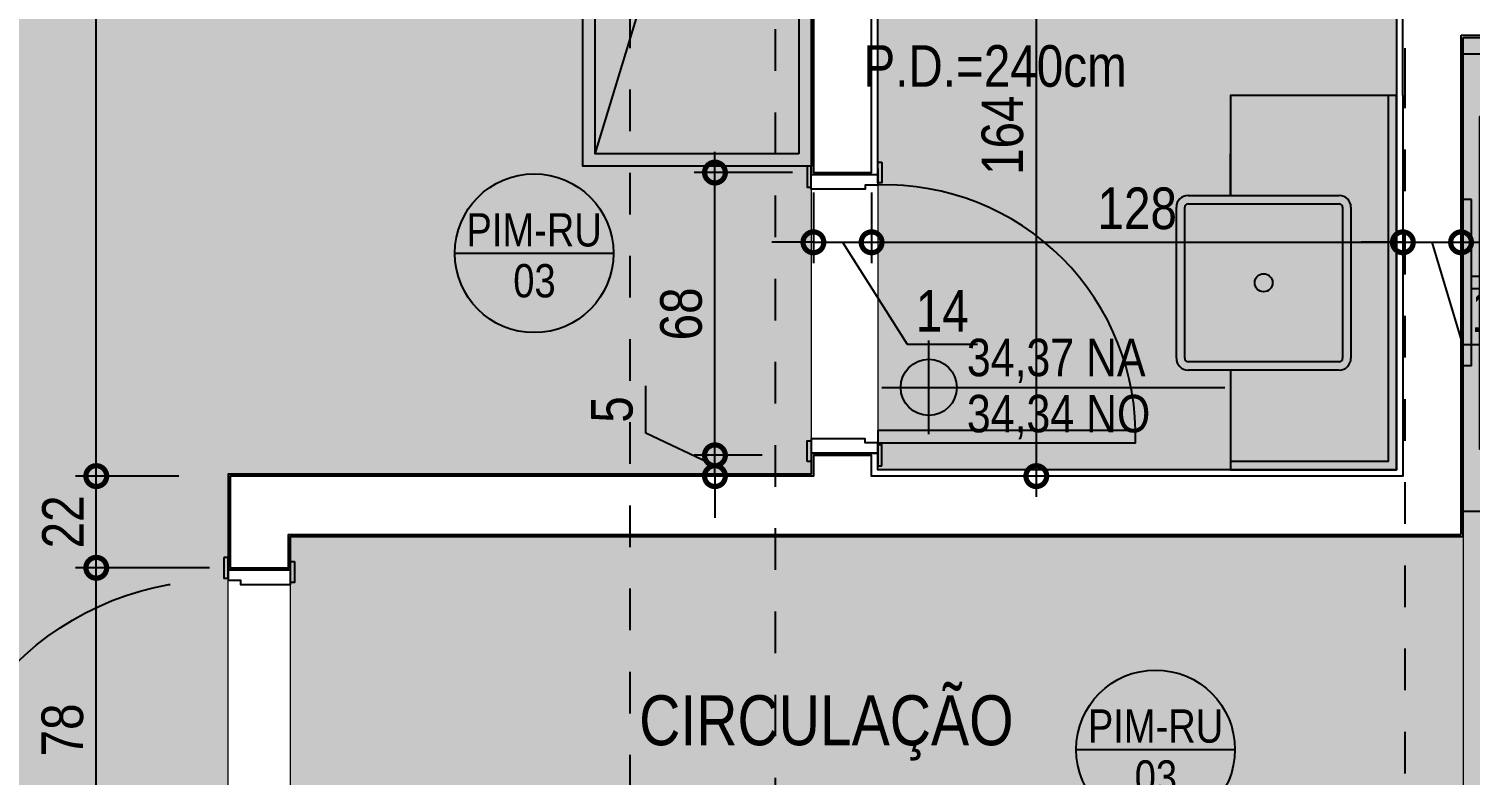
# Model space of a CAD drawing. Header units: metres. Extents: x -41 to 570, y -54 to 184.
# Drawn here: x -34.196 to -30.728, y -0.549 to 1.246 of the extents above; entities that cross this region are included whole.
import ezdxf
from ezdxf.enums import TextEntityAlignment as Align

# ---------------------------------------------------------------- set-up
doc = ezdxf.new("R2010")
doc.units = ezdxf.units.M
doc.linetypes.add('DASHEDX2', pattern=[1.5, 1, -0.5])
doc.linetypes.add('PUC$0$DASHEDX2', pattern=[1.5, 1, -0.5])
for name, color, linetype in [('1', 232, 'DASHEDX2'), ('ARQ-DIM', 2, 'Continuous'), ('ARQ-SIM', 1, 'Continuous'), ('ARQ-TXT', 2, 'Continuous'), ('PUC$0$ARQ-ALV ACAB', 4, 'Continuous'), ('PUC$0$ARQ-ALV OSSO', 5, 'Continuous'), ('PUC$0$ARQ-CAX @ 1', 1, 'Continuous'), ('PUC$0$ARQ-HID', 7, 'Continuous'), ('PUC$0$ARQ-MOB', 7, 'Continuous'), ('PUC$0$ARQ-MOB @ 1', 7, 'Continuous'), ('PUC$0$ARQ-PRJ', 7, 'PUC$0$DASHEDX2')]:
    doc.layers.add(name, color=color, linetype=linetype)
doc.layers.add('PUC$0$ARQ-FORRO', color=9, linetype='Continuous', lineweight=5)
doc.styles.add('Adesa', font='ARIALN.TTF')
doc.dimstyles.new('ADESA 1-0050', dxfattribs={"dimtxt": 0.1, "dimasz": 0.1, "dimexe": 0.05, "dimexo": 0.05, "dimgap": 0.03, "dimtad": 1, "dimdec": 1, "dimlfac": 100, "dimzin": 12, "dimtxsty": 'Adesa', "dimblk": 'DOTSMALL', "dimcen": 1, "dimdle": 0.05, "dimclrd": 1, "dimclre": 1, "dimclrt": 256, "dimazin": 3, "dimtm": 1e-09, "dimtfac": 1, "dimtdec": 1, "dimtmove": 1, "dimatfit": 0, "dimldrblk": 'DOTSMALL', "dimfxl": 0.8, "dimtvp": 2, "dimtolj": 1, "dimtzin": 0, "dimarcsym": 0})

# ---------------------------------------------------------------- blocks, each defined once
blk = doc.blocks.new('PUC$0$ARQ-HID-CUBA Q')
for points in [[(-0.1816, 0), (0.1816, 0)], [(-0.21, -0.5016), (-0.21, -0.1384)], [(-0.19, -0.5016), (-0.19, -0.1384)], [(-0.1816, -0.11), (0.1816, -0.11)], [(-0.1816, -0.13), (0.1816, -0.13)], [(0.19, -0.1384), (0.19, -0.5016)], [(0.21, -0.1384), (0.21, -0.5016)], [(-0.21, -0.4), (-0.31, -0.4)], [(0.21, -0.4), (0.31, -0.4)], [(0.1816, -0.51), (-0.1816, -0.51)], [(0.1816, -0.53), (-0.1816, -0.53)], [(0.1816, -0.53), (-0.1816, -0.53)]]:
    blk.add_lwpolyline(points)
blk.add_circle((0, -0.32), 0.0216)
for centre, radius, start, end in [((-0.1816, -0.1384), 0.0284, 90, 180), ((-0.1816, -0.1384), 0.0084, 90, 180), ((0.1816, -0.1384), 0.0284, 0, 90), ((0.1816, -0.1384), 0.0084, 0, 90), ((-0.1816, -0.5016), 0.0284, 180, 270), ((-0.1816, -0.5016), 0.0084, 180, 270), ((0.1816, -0.5016), 0.0284, 270, 0), ((0.1816, -0.5016), 0.0084, 270, 0)]:
    blk.add_arc(centre, radius, start, end)
blk = doc.blocks.new('*U3395')
for points in [[(0, 0), (0, 0.72), (-0.03, 0.72), (-0.03, 0)], [(-0.775, 0.01), (-0.725, 0.01), (-0.725, 0), (-0.775, 0)], [(0.055, 0.01), (0.005, 0.01), (0.005, 0), (0.055, 0)], [(-0.765, -0.16), (-0.715, -0.16), (-0.715, -0.15), (-0.765, -0.15)], [(0.045, -0.16), (-0.005, -0.16), (-0.005, -0.15), (0.045, -0.15)]]:
    blk.add_lwpolyline(points, close=True)
for points in [[(-0.76, 0), (-0.72, 0), (-0.72, -0.03), (-0.71, -0.03), (-0.71, -0.15), (-0.745, -0.15), (-0.745, 0)], [(0.04, 0), (0, 0), (0, -0.03), (-0.01, -0.03), (-0.01, -0.15), (0.025, -0.15), (0.025, 0)]]:
    blk.add_lwpolyline(points)
at = {"layer": 'PUC$0$ARQ-PRJ'}
blk.add_arc((-0.0208, 0.0208), 0.6995, 88.2986, 181.7014, dxfattribs=at)
blk = doc.blocks.new('*U3363')
for points in [[(0, 0), (0, 0.62), (-0.03, 0.62), (-0.03, 0)], [(-0.675, 0.01), (-0.625, 0.01), (-0.625, 0), (-0.675, 0)], [(0.055, 0.01), (0.005, 0.01), (0.005, 0), (0.055, 0)], [(-0.665, -0.17), (-0.615, -0.17), (-0.615, -0.16), (-0.665, -0.16)], [(0.045, -0.17), (-0.005, -0.17), (-0.005, -0.16), (0.045, -0.16)]]:
    blk.add_lwpolyline(points, close=True)
for points in [[(-0.66, 0), (-0.62, 0), (-0.62, -0.03), (-0.61, -0.03), (-0.61, -0.16), (-0.645, -0.16), (-0.645, 0)], [(0.04, 0), (0, 0), (0, -0.03), (-0.01, -0.03), (-0.01, -0.16), (0.025, -0.16), (0.025, 0)]]:
    blk.add_lwpolyline(points)
at = {"layer": 'PUC$0$ARQ-PRJ'}
blk.add_arc((-0.0179, 0.0179), 0.6024, 88.2986, 181.7014, dxfattribs=at)
blk = doc.blocks.new('PUC$0$planta tipo 5 puc')
at = {"layer": 'PUC$0$ARQ-FORRO'}
h = blk.add_hatch(color=256, dxfattribs=at)
h.dxf.hatch_style = 1
h.paths.add_polyline_path([(-29.3883, 0.1856), (-30.6367, 0.1856), (-30.6367, 1.795), (-30.3267, 1.795), (-30.3267, 2.5748), (-29.3883, 2.5747)])
at = {"layer": 'PUC$0$ARQ-ALV ACAB'}
blk.add_lwpolyline([(-29.2283, 2.5848), (-29.2283, 0.8956), (-29.3883, 0.8956), (-29.3883, 2.5747)], dxfattribs=at)
at = {"layer": 'PUC$0$ARQ-ALV ACAB', "elevation": 0}
for points in [[(-30.6367, 1.795), (-30.6367, 0.1856), (-29.3883, 0.1856), (-29.3883, 0.2256), (-29.2283, 0.2256), (-29.2283, 0.1756), (-27.8251, 0.1756), (-27.8251, -0.0548), (-27.9751, -0.0548), (-27.9751, 0.0256), (-30.7967, 0.0256)], [(-30.7967, 1.2258), (-31.4234, 1.2258), (-31.4234, 1.3958)], [(-30.7967, 0.0256), (-30.7967, 1.2258)]]:
    blk.add_lwpolyline(points, dxfattribs=at)
at = {"layer": 'PUC$0$ARQ-ALV OSSO'}
blk.add_lwpolyline([(-29.2333, 2.5897), (-29.2333, 0.9006), (-29.3733, 0.9006), (-29.3733, 2.5897)], dxfattribs=at)
at = {"layer": 'PUC$0$ARQ-ALV OSSO', "elevation": 0}
for points in [[(-30.6517, 1.0856), (-30.6517, 2)], [(-30.7917, 1.2308), (-31.3934, 1.2308), (-31.3934, 1.3708), (-30.7917, 1.371)], [(-30.7917, 0.0306), (-30.7917, 1.2308)], [(-30.6517, 1.0856), (-30.6517, 0.1706), (-29.3733, 0.1706), (-29.3733, 0.2206), (-29.2333, 0.2206), (-29.2333, 0.1706), (-27.8301, 0.1706), (-27.8301, -0.0498), (-27.9701, -0.0498), (-27.9701, 0.0306), (-30.7917, 0.0306)]]:
    blk.add_lwpolyline(points, dxfattribs=at)
at = {"layer": 'PUC$0$ARQ-FORRO', "elevation": 0}
blk.add_lwpolyline([(-29.3883, 0.1856), (-30.6367, 0.1856), (-30.6367, 1.795), (-30.3267, 1.795), (-30.3267, 2.5748), (-29.3883, 2.5747)], close=True, dxfattribs=at)
at = {"layer": 'PUC$0$ARQ-HID', "lineweight": -2, "elevation": 0}
blk.add_lwpolyline([(-30.2367, 0.4256), (-30.2367, 0.1856), (-30.6367, 0.1856), (-30.6367, 1.0856), (-30.2367, 1.0856), (-30.2367, 0.8456)], dxfattribs=at)
at = {"layer": 'PUC$0$ARQ-HID', "elevation": 0}
for points in [[(-30.6367, 1.0856), (-30.6367, 0.1856), (-30.2367, 0.1856)], [(-30.6167, 1.0856), (-30.6167, 0.2056), (-30.2367, 0.2056)]]:
    blk.add_lwpolyline(points, dxfattribs=at)
at = {"layer": 'PUC$0$ARQ-CAX @ 1', "xscale": -1.000000000000007, "rotation": 90}
blk.add_blockref('*U3363', (-29.3883, 0.2506, 0), dxfattribs=at)
at = {"layer": 'PUC$0$ARQ-CAX @ 1', "rotation": 270}
blk.add_blockref('*U3395', (-27.8251, -0.7998), dxfattribs=at)
at = {"layer": 'PUC$0$ARQ-HID', "lineweight": -2, "xscale": -1.000000000000007, "rotation": 90}
blk.add_blockref('PUC$0$ARQ-HID-CUBA Q', (-30.6367, 0.6356), dxfattribs=at)
blk = doc.blocks.new('PUC$0$ARQ_LAY_CAD_RED')
at = {"layer": 'PUC$0$ARQ-MOB'}
for p, q in [((-0.0123, 0.3527), (-0.0104, 0.2975)), ((0, -0.353), (0.0019, -0.2977))]:
    blk.add_line(p, q, dxfattribs=at)
blk.add_circle((0, 0), 0.2977, dxfattribs=at)
blk.add_arc((0, 0), 0.353, 91.9974, 270.5825, dxfattribs=at)
blk = doc.blocks.new('*U3414')
for p, q in [((-0.2, -0.02), (-0.2, 0)), ((0.2, -0.02), (0.2, 0)), ((-0.015, -0.04), (-0.015, -0.02)), ((0.015, -0.04), (0.015, -0.02))]:
    blk.add_line(p, q)
for points in [[(0.2, 0), (-0.2, 0)], [(0.2, -0.02), (-0.2, -0.02)]]:
    blk.add_lwpolyline(points)
blk.add_lwpolyline([(-0.4, -0.09), (0.4, -0.09), (0.4, -0.04), (-0.4, -0.04)], close=True)
blk = doc.blocks.new('*U3419')
at = {"flags": 128}
for points in [[(1.669, 0), (1.669, 0.55), (0, 0.55), (0, 0)], [(1.639, 0.03), (1.639, 0.52), (0.03, 0.52), (0.03, 0.03)]]:
    blk.add_lwpolyline(points, close=True, dxfattribs=at)
blk.add_lwpolyline([(1.639, 0.52), (0.03, 0.03)], dxfattribs=at)
blk = doc.blocks.new('PUC$0$layout puc 5')
at = {"layer": 'PUC$0$ARQ-MOB', "elevation": 0}
blk.add_lwpolyline([(-5.62, 1.3994), (-6.12, 1.3994), (-6.12, 2.4994), (-5.62, 2.4994)], close=True, dxfattribs=at)
at = {"layer": 'PUC$0$ARQ-MOB', "color": 7, "rotation": 213.6900675259782}
blk.add_blockref('PUC$0$ARQ_LAY_CAD_RED', (-6.043, 2.9426, 0), dxfattribs=at)
at = {"layer": 'PUC$0$ARQ-MOB', "xscale": -1, "rotation": 270}
blk.add_blockref('*U3419', (-4.0517, 0.0006, 0), dxfattribs=at)
at = {"layer": 'PUC$0$ARQ-MOB @ 1', "xscale": -1, "rotation": 270}
blk.add_blockref('*U3414', (-5.62, 1.9494, 0), dxfattribs=at)
blk = doc.blocks.new('PUC$0$pl forro 5')
at = {"layer": 'PUC$0$ARQ-FORRO'}
h = blk.add_hatch(color=256, dxfattribs=at)
h.dxf.hatch_style = 1
h.paths.add_polyline_path([(1.9738, -0.9358), (5.03, -0.9358), (5.03, 3.85), (0.8912, 3.85), (0.8912, 2.595), (0, 2.595), (0, 0), (1.8238, 0), (1.8238, 0.9672), (1.9738, 0.9672)])
h = blk.add_hatch(color=256, dxfattribs=at)
h.dxf.hatch_style = 1
h.paths.add_polyline_path([(5.03, 1.165), (7.8516, 1.165), (7.8516, 0.2644), (5.03, 0.2644)])
h = blk.add_hatch(color=256, dxfattribs=at)
h.dxf.hatch_style = 1
h.paths.add_polyline_path([(10.6499, 1.165), (8.0016, 1.165), (8.0016, 0.1144), (6.5983, 0.1144), (6.5984, -2.2947), (10.65, -2.2952)])
at = {"layer": 'PUC$0$ARQ-FORRO', "elevation": 0}
for points in [[(1.9738, -0.9358), (5.03, -0.9358), (5.03, 3.85), (0.8912, 3.85), (0.8912, 2.595), (0, 2.595), (0, 0), (1.8238, 0), (1.8238, 0.9672), (1.9738, 0.9672)], [(5.03, 1.165), (7.8516, 1.165), (7.8516, 0.2644), (5.03, 0.2644)], [(10.6499, 1.165), (8.0016, 1.165), (8.0016, 0.1144), (6.5983, 0.1144), (6.5984, -2.2947), (10.65, -2.2952)]]:
    blk.add_lwpolyline(points, close=True, dxfattribs=at)
blk = doc.blocks.new('PUC')
at = {"layer": 'PUC$0$ARQ-FORRO'}
blk.add_blockref('PUC$0$pl forro 5', (25.715, -0.2899, 0), dxfattribs=at)
at = {"layer": 'PUC$0$ARQ-HID', "xscale": -1, "rotation": 180}
blk.add_blockref('PUC$0$planta tipo 5 puc', (61.5417, 0.0001, 0), dxfattribs=at)
at = {"layer": 'PUC$0$ARQ-MOB', "color": 6}
blk.add_blockref('PUC$0$layout puc 5', (36.365, -2.5851, 0), dxfattribs=at)
blk = doc.blocks.new('NipAcOs')
at = {"layer": 'ARQ-SIM'}
h = blk.add_hatch(color=256, dxfattribs=at)
h.dxf.hatch_style = 1
h.paths.add_polyline_path([(0, 0.15, 0.414214), (-0.15, 0), (0, 0)])
h.paths.add_polyline_path([(0.15, 0), (0, 0), (0, -0.15, 0.414214)])
for p, q in [((0, -0.25), (0, 0.25)), ((-0.25, 0), (0.15, 0)), ((0.15, 0), (1.5834, 0))]:
    blk.add_line(p, q, dxfattribs=at)
blk.add_circle((0, 0), 0.15, dxfattribs=at)
at = {"style": 'Adesa'}
for p in [(0.204, 0.06), (0.204, -0.24)]:
    blk.add_attdef('000,00', p, '', height=0.2, dxfattribs=at)
blk = doc.blocks.new('TIPO COTA$0$Chamada_planta')
at = {"layer": 'ARQ-SIM'}
blk.add_line((-1.273, 0), (1.273, 0), dxfattribs=at)
blk.add_circle((0, 0), 1.273, dxfattribs=at)
at = {"layer": 'ARQ-SIM', "color": 2, "style": 'Adesa'}
for tag, p in [('NUMERO', (0, 0.234)), ('C.D.', (0, -0.272))]:
    blk.add_attdef(tag, text='', height=0.5, dxfattribs=at).set_placement(p, align=Align.MIDDLE_CENTER)
blk = doc.blocks.new('_DotSmall')
at = {"color": 0, "linetype": 'ByBlock', "const_width": 0.5}
blk.add_lwpolyline([(-0.0625, 0, 1), (0.0625, 0, 1)], format="xyb", close=True, dxfattribs=at)
blk = doc.blocks.new('*D1444')
at = {"layer": 'ARQ-DIM', "color": 1, "lineweight": -2, "transparency": 16777216}
for p, q in [((-32.7119, 0.2736), (-32.7119, 0.388)), ((-32.5452, 0.2206), (-32.5452, 0.3206)), ((-32.5452, 0.1956), (-32.7119, 0.2736)), ((-32.4316, 0.2206), (-32.5952, 0.2206)), ((-32.5452, 0.1706), (-32.5452, 0.2206)), ((-32.5452, 0.1706), (-32.5452, 0.2206)), ((-32.4316, 0.1706), (-32.5952, 0.1706)), ((-32.5452, 0.1706), (-32.5452, 0.0706))]:
    blk.add_line(p, q, dxfattribs=at)
at = {"layer": 'Defpoints', "color": 0, "transparency": 16777216}
for p in [(-32.5452, 0.2206), (-32.3816, 0.2206, 0), (-32.3816, 0.1706, 0)]:
    blk.add_point(p, dxfattribs=at)
at = {"layer": 'ARQ-DIM', "color": 1, "lineweight": -2, "transparency": 16777216, "xscale": 0.1, "yscale": 0.1, "zscale": 0.1}
for p, rotation in [((-32.5452, 0.2206), 270), ((-32.5452, 0.1706), 90)]:
    blk.add_blockref('_DotSmall', p, dxfattribs=dict(at, rotation=rotation))
at = {"layer": 'ARQ-DIM', "transparency": 16777216, "insert": (-32.7927, 0.3308), "char_height": 0.1, "attachment_point": 5, "rotation": 90, "style": 'Adesa'}
blk.add_mtext('\\A1;5', dxfattribs=at)
blk = doc.blocks.new('*D1445')
at = {"layer": 'ARQ-DIM', "color": 1, "lineweight": -2, "transparency": 16777216}
for p, q in [((-32.5452, 0.1706), (-32.5452, 0.9505)), ((-32.3583, 0.9005), (-32.5952, 0.9005)), ((-32.4316, 0.2206), (-32.5952, 0.2206))]:
    blk.add_line(p, q, dxfattribs=at)
at = {"layer": 'Defpoints', "color": 0, "transparency": 16777216}
for p in [(-32.5452, 0.9005), (-32.3083, 0.9005, 0), (-32.3816, 0.2206, 0)]:
    blk.add_point(p, dxfattribs=at)
at = {"layer": 'ARQ-DIM', "color": 1, "lineweight": -2, "transparency": 16777216, "xscale": 0.1, "yscale": 0.1, "zscale": 0.1}
for p, rotation in [((-32.5452, 0.9005), 90), ((-32.5452, 0.2206), 270)]:
    blk.add_blockref('_DotSmall', p, dxfattribs=dict(at, rotation=rotation))
at = {"layer": 'ARQ-DIM', "transparency": 16777216, "insert": (-32.6262, 0.5606), "char_height": 0.1, "attachment_point": 5, "rotation": 90, "style": 'Adesa'}
blk.add_mtext('\\A1;68', dxfattribs=at)
blk = doc.blocks.new('*D1450')
at = {"layer": 'ARQ-DIM', "color": 1, "lineweight": -2, "transparency": 16777216}
for p, q in [((-31.772, 1.86), (-31.772, 0.1206)), ((-31.3717, 1.81), (-31.822, 1.81)), ((-31.3717, 0.1706), (-31.822, 0.1706))]:
    blk.add_line(p, q, dxfattribs=at)
at = {"layer": 'Defpoints', "color": 0, "transparency": 16777216}
for p in [(-31.3217, 1.81), (-31.772, 0.1706), (-31.3217, 0.1706, 0)]:
    blk.add_point(p, dxfattribs=at)
at = {"layer": 'ARQ-DIM', "color": 1, "lineweight": -2, "transparency": 16777216, "xscale": 0.1, "yscale": 0.1, "zscale": 0.1}
for p, rotation in [((-31.772, 1.81), 90), ((-31.772, 0.1706), 270)]:
    blk.add_blockref('_DotSmall', p, dxfattribs=dict(at, rotation=rotation))
at = {"layer": 'ARQ-DIM', "transparency": 16777216, "insert": (-31.8531, 0.9903), "char_height": 0.1, "attachment_point": 5, "rotation": 90, "style": 'Adesa'}
blk.add_mtext('\\A1;164', dxfattribs=at)
blk = doc.blocks.new('*D1460')
at = {"layer": 'ARQ-DIM', "color": 1, "lineweight": -2, "transparency": 16777216}
for p, q in [((-34.0338, -0.8799), (-34.0338, 0.0001)), ((-33.8349, -0.0499), (-34.0838, -0.0499)), ((-33.7616, -0.8299), (-34.0838, -0.8299))]:
    blk.add_line(p, q, dxfattribs=at)
at = {"layer": 'Defpoints', "color": 0, "transparency": 16777216}
for p in [(-34.0338, -0.0499), (-33.7849, -0.0499), (-33.7116, -0.8299, 0)]:
    blk.add_point(p, dxfattribs=at)
at = {"layer": 'ARQ-DIM', "color": 1, "lineweight": -2, "transparency": 16777216, "xscale": 0.1, "yscale": 0.1, "zscale": 0.1}
for p, rotation in [((-34.0338, -0.0499), 90), ((-34.0338, -0.8299), 270)]:
    blk.add_blockref('_DotSmall', p, dxfattribs=dict(at, rotation=rotation))
at = {"layer": 'ARQ-DIM', "transparency": 16777216, "insert": (-34.1149, -0.4399), "char_height": 0.1, "attachment_point": 5, "rotation": 90, "style": 'Adesa'}
blk.add_mtext('\\A1;78', dxfattribs=at)
blk = doc.blocks.new('*D1477')
at = {"layer": 'ARQ-DIM', "color": 1, "lineweight": -2, "transparency": 16777216}
for p, q in [((-30.89, 0.8706), (-30.89, 0.6828)), ((-32.1683, 0.8505), (-32.1683, 0.6828)), ((-32.2183, 0.7328), (-30.84, 0.7328))]:
    blk.add_line(p, q, dxfattribs=at)
at = {"layer": 'Defpoints', "color": 0, "transparency": 16777216}
for p in [(-30.89, 0.9206, 0), (-32.1683, 0.9005), (-30.89, 0.7328)]:
    blk.add_point(p, dxfattribs=at)
at = {"layer": 'ARQ-DIM', "color": 1, "lineweight": -2, "transparency": 16777216, "xscale": 0.1, "yscale": 0.1, "zscale": 0.1, "rotation": 180}
blk.add_blockref('_DotSmall', (-32.1683, 0.7328), dxfattribs=at)
at = {"layer": 'ARQ-DIM', "color": 1, "lineweight": -2, "transparency": 16777216, "xscale": 0.1, "yscale": 0.1, "zscale": 0.1}
blk.add_blockref('_DotSmall', (-30.89, 0.7328), dxfattribs=at)
at = {"layer": 'ARQ-DIM', "transparency": 16777216, "insert": (-31.5292, 0.8139), "char_height": 0.1, "attachment_point": 5, "style": 'Adesa'}
blk.add_mtext('\\A1;128', dxfattribs=at)
blk = doc.blocks.new('*D1478')
at = {"layer": 'ARQ-DIM', "color": 1, "lineweight": -2, "transparency": 16777216}
for p, q in [((-30.89, 0.8706), (-30.89, 0.6828)), ((-30.75, 0.8706), (-30.75, 0.6828)), ((-30.89, 0.7328), (-30.99, 0.7328)), ((-30.89, 0.7328), (-30.75, 0.7328)), ((-30.89, 0.7328), (-30.75, 0.7328)), ((-30.82, 0.7328), (-30.7463, 0.4872)), ((-30.75, 0.7328), (-30.65, 0.7328)), ((-30.7463, 0.4872), (-30.5768, 0.4872))]:
    blk.add_line(p, q, dxfattribs=at)
at = {"layer": 'Defpoints', "color": 0, "transparency": 16777216}
for p in [(-30.89, 0.9206, 0), (-30.75, 0.9206), (-30.75, 0.7328)]:
    blk.add_point(p, dxfattribs=at)
at = {"layer": 'ARQ-DIM', "color": 1, "lineweight": -2, "transparency": 16777216, "xscale": 0.1, "yscale": 0.1, "zscale": 0.1}
blk.add_blockref('_DotSmall', (-30.89, 0.7328), dxfattribs=at)
at = {"layer": 'ARQ-DIM', "color": 1, "lineweight": -2, "transparency": 16777216, "xscale": 0.1, "yscale": 0.1, "zscale": 0.1, "rotation": 180}
blk.add_blockref('_DotSmall', (-30.75, 0.7328), dxfattribs=at)
at = {"layer": 'ARQ-DIM', "transparency": 16777216, "insert": (-30.6616, 0.5674), "char_height": 0.1, "attachment_point": 5, "style": 'Adesa'}
blk.add_mtext('\\A1;14', dxfattribs=at)
blk = doc.blocks.new('*D1479')
at = {"layer": 'ARQ-DIM', "color": 1, "lineweight": -2, "transparency": 16777216}
for p, q in [((-30.75, 0.8706), (-30.75, 0.6828)), ((-27.6837, 0.8706), (-27.6837, 0.6828)), ((-30.8, 0.7328), (-27.6337, 0.7328))]:
    blk.add_line(p, q, dxfattribs=at)
at = {"layer": 'Defpoints', "color": 0, "transparency": 16777216}
for p in [(-30.75, 0.9206), (-27.6837, 0.9206, 0), (-27.6837, 0.7328)]:
    blk.add_point(p, dxfattribs=at)
at = {"layer": 'ARQ-DIM', "color": 1, "lineweight": -2, "transparency": 16777216, "xscale": 0.1, "yscale": 0.1, "zscale": 0.1, "rotation": 180}
blk.add_blockref('_DotSmall', (-30.75, 0.7328), dxfattribs=at)
at = {"layer": 'ARQ-DIM', "color": 1, "lineweight": -2, "transparency": 16777216, "xscale": 0.1, "yscale": 0.1, "zscale": 0.1}
blk.add_blockref('_DotSmall', (-27.6837, 0.7328), dxfattribs=at)
at = {"layer": 'ARQ-DIM', "transparency": 16777216, "insert": (-29.2169, 0.8139), "char_height": 0.1, "attachment_point": 5, "style": 'Adesa'}
blk.add_mtext('\\A1;307', dxfattribs=at)
blk = doc.blocks.new('*D1362')
at = {"layer": 'ARQ-DIM', "color": 1, "lineweight": -2, "transparency": 16777216}
for p, q in [((-34.0338, -0.0999), (-34.0338, 0.2206)), ((-33.8349, 0.1706), (-34.0838, 0.1706)), ((-33.7616, -0.0499), (-34.0838, -0.0499))]:
    blk.add_line(p, q, dxfattribs=at)
at = {"layer": 'Defpoints', "color": 0, "transparency": 16777216}
for p in [(-34.0338, 0.1706), (-33.7849, 0.1706, 0), (-33.7116, -0.0499, 0)]:
    blk.add_point(p, dxfattribs=at)
at = {"layer": 'ARQ-DIM', "color": 1, "lineweight": -2, "transparency": 16777216, "xscale": 0.1, "yscale": 0.1, "zscale": 0.1}
for p, rotation in [((-34.0338, 0.1706), 90), ((-34.0338, -0.0499), 270)]:
    blk.add_blockref('_DotSmall', p, dxfattribs=dict(at, rotation=rotation))
at = {"layer": 'ARQ-DIM', "transparency": 16777216, "insert": (-34.114, 0.0604), "char_height": 0.1, "attachment_point": 5, "rotation": 90, "style": 'Adesa'}
blk.add_mtext('\\A1;22', dxfattribs=at)
blk = doc.blocks.new('*D1363')
at = {"layer": 'ARQ-DIM', "color": 1, "lineweight": -2, "transparency": 16777216}
for p, q in [((-34.0338, 0.1206), (-34.0338, 2.6395)), ((-33.8349, 2.5895), (-34.0838, 2.5895)), ((-33.8349, 0.1706), (-34.0838, 0.1706))]:
    blk.add_line(p, q, dxfattribs=at)
at = {"layer": 'Defpoints', "color": 0, "transparency": 16777216}
for p in [(-34.0338, 2.5895), (-33.7849, 2.5895, -0.0001), (-33.7849, 0.1706, 0)]:
    blk.add_point(p, dxfattribs=at)
at = {"layer": 'ARQ-DIM', "color": 1, "lineweight": -2, "transparency": 16777216, "xscale": 0.1, "yscale": 0.1, "zscale": 0.1}
for p, rotation in [((-34.0338, 2.5895), 90), ((-34.0338, 0.1706), 270)]:
    blk.add_blockref('_DotSmall', p, dxfattribs=dict(at, rotation=rotation))
at = {"layer": 'ARQ-DIM', "transparency": 16777216, "insert": (-34.114, 1.3801), "char_height": 0.1, "attachment_point": 5, "rotation": 90, "style": 'Adesa'}
blk.add_mtext('\\A1;242', dxfattribs=at)
blk = doc.blocks.new('*D1735')
at = {"layer": 'ARQ-DIM', "color": 1, "lineweight": -2, "transparency": 16777216}
for p, q in [((-32.3083, 0.8526), (-32.3083, 0.6828)), ((-32.1683, 0.8526), (-32.1683, 0.6828)), ((-32.3083, 0.7328), (-32.4083, 0.7328)), ((-32.3083, 0.7328), (-32.1683, 0.7328)), ((-32.3083, 0.7328), (-32.1683, 0.7328)), ((-32.2383, 0.7328), (-32.0829, 0.4877)), ((-32.1683, 0.7328), (-32.0683, 0.7328)), ((-32.0829, 0.4877), (-31.9135, 0.4877))]:
    blk.add_line(p, q, dxfattribs=at)
at = {"layer": 'Defpoints', "color": 0, "transparency": 16777216}
for p in [(-32.3083, 0.9026, 0), (-32.1683, 0.9026, 0), (-32.1683, 0.7328)]:
    blk.add_point(p, dxfattribs=at)
at = {"layer": 'ARQ-DIM', "color": 1, "lineweight": -2, "transparency": 16777216, "xscale": 0.1, "yscale": 0.1, "zscale": 0.1}
blk.add_blockref('_DotSmall', (-32.3083, 0.7328), dxfattribs=at)
at = {"layer": 'ARQ-DIM', "color": 1, "lineweight": -2, "transparency": 16777216, "xscale": 0.1, "yscale": 0.1, "zscale": 0.1, "rotation": 180}
blk.add_blockref('_DotSmall', (-32.1683, 0.7328), dxfattribs=at)
at = {"layer": 'ARQ-DIM', "transparency": 16777216, "insert": (-31.9982, 0.5679), "char_height": 0.1, "attachment_point": 5, "style": 'Adesa'}
blk.add_mtext('\\A1;14', dxfattribs=at)
blk = doc.blocks.new('est-lo-08-6sa-r00')
at = {"layer": '1'}
for points in [[(-2927.247343, -1005.010217), (-2894.730001, -1082.921258)], [(-2880.053853, -1511.402156), (-3078.606125, -1035.674012)], [(-3110.905803, -1049.154768), (-2912.353531, -1524.882912)], [(-2894.730001, -1082.921258), (-2746.02746, -1439.210199)]]:
    blk.add_lwpolyline(points, dxfattribs=at)

msp = doc.modelspace()

# ---------------------------------------------------------------- block references
at = {"rotation": 180}
msp.add_blockref('PUC', (0, 0), dxfattribs=at)
at = {"linetype": 'Continuous', "xscale": 0.01, "yscale": 0.01, "zscale": 0.01, "rotation": 337.346050855639}
msp.add_blockref('est-lo-08-6sa-r00', (0, 0), dxfattribs=at)
at = {"layer": 'ARQ-SIM'}
ref = msp.add_blockref('TIPO COTA$0$Chamada_planta', (-32.9803, 0.7065, 0), dxfattribs=dict(at, xscale=0.15, yscale=0.15, zscale=0.15))
ref.add_attrib('NUMERO', 'PIM-RU', dxfattribs={"color": 2, "height": 0.08, "style": 'Adesa'}).set_placement((-32.9803, 0.7628, 0), align=Align.MIDDLE_CENTER)
ref.add_attrib('C.D.', '03', dxfattribs={"color": 2, "height": 0.08, "style": 'Adesa'}).set_placement((-32.9795, 0.6404, 0), align=Align.MIDDLE_CENTER)
ref = msp.add_blockref('NipAcOs', (-32.0308, 0.3839, 0), dxfattribs=dict(at, xscale=0.45, yscale=0.45, zscale=0.45))
ref.add_attrib('000,00', '34,34 NO', (-31.939, 0.2759, 0), dxfattribs={"layer": '0', "color": 2, "height": 0.09, "style": 'Adesa'})
ref.add_attrib('000,00', '34,37 NA', (-31.939, 0.4109, 0), dxfattribs={"layer": '0', "color": 2, "height": 0.09, "style": 'Adesa'})
ref = msp.add_blockref('TIPO COTA$0$Chamada_planta', (-31.4851, -0.4868, 0), dxfattribs=dict(at, xscale=0.15, yscale=0.15, zscale=0.15))
ref.add_attrib('NUMERO', 'PIM-RU', dxfattribs={"color": 2, "height": 0.08, "style": 'Adesa'}).set_placement((-31.4851, -0.4305, 0), align=Align.MIDDLE_CENTER)
ref.add_attrib('C.D.', '03', dxfattribs={"color": 2, "height": 0.08, "style": 'Adesa'}).set_placement((-31.4843, -0.5529, 0), align=Align.MIDDLE_CENTER)

# ---------------------------------------------------------------- texts
at = {"layer": 'ARQ-TXT', "style": 'Adesa'}
for s, height, p in [('P.D.=240cm', 0.1, (-31.8712, 1.1569, 0)), ('CIRCULAÇÃO', 0.12, (-32.2772, -0.4185, 0))]:
    msp.add_text(s, height=height, dxfattribs=at).set_placement(p, align=Align.MIDDLE)

# ---------------------------------------------------------------- dimensions: what is measured, and where the dimension line sits
at = {"layer": 'ARQ-DIM'}
for base, p1, p2, picture, middle in [((-34.0338, 2.5895), (-33.7849, 0.1706, 0), (-33.7849, 2.5895, -0.0001), '*D1363', (-34.114, 1.3801)), ((-31.772, 0.1706), (-31.3217, 1.81), (-31.3217, 0.1706, 0), '*D1450', (-31.8531, 0.9903))]:
    dim = msp.add_linear_dim(base=base, p1=p1, p2=p2, angle=90, dimstyle='ADESA 1-0050', override={"dimdec": 0}, dxfattribs=at)
    dim.commit()
    dim.dimension.update_dxf_attribs({"geometry": picture, "text_midpoint": middle})
for base, p1, p2, picture, middle in [((-32.5452, 0.9005), (-32.3816, 0.2206, 0), (-32.3083, 0.9005, 0), '*D1445', (-32.6262, 0.5606)), ((-34.03384, 0.1706), (-33.71155, -0.04988, 0), (-33.78485, 0.1706, 0), '*D1362', (-34.11405, 0.06036)), ((-34.0338, -0.0499), (-33.7116, -0.8299, 0), (-33.7849, -0.0499), '*D1460', (-34.1149, -0.4399))]:
    dim = msp.add_linear_dim(base=base, p1=p1, p2=p2, angle=90, dimstyle='ADESA 1-0050', dxfattribs=at)
    dim.commit()
    dim.dimension.update_dxf_attribs({"geometry": picture, "text_midpoint": middle})
for base, p1, p2, angle, picture, middle in [((-32.1683, 0.7328), (-32.3083, 0.9026, 0), (-32.1683, 0.9026, 0), 180, '*D1735', (-32.0529, 0.4877)), ((-32.5452, 0.2206), (-32.3816, 0.1706, 0), (-32.3816, 0.2206, 0), 90, '*D1444', (-32.7119, 0.3036))]:
    dim = msp.add_linear_dim(base=base, p1=p1, p2=p2, angle=angle, dimstyle='ADESA 1-0050', dxfattribs=at)
    dim.commit()
    dim.dimension.update_dxf_attribs({"geometry": picture, "text_midpoint": middle, "dimtype": 160})
for base, p1, p2, picture, middle in [((-30.89, 0.7328, 0), (-32.1683, 0.9005, 0), (-30.89, 0.9206, 0), '*D1477', (-31.5292, 0.8139, 0)), ((-27.6837, 0.7328, 0), (-30.75, 0.9206, 0), (-27.6837, 0.9206, 0), '*D1479', (-29.2169, 0.8139, 0))]:
    dim = msp.add_linear_dim(base=base, p1=p1, p2=p2, dimstyle='ADESA 1-0050', override={"dimdec": 0}, dxfattribs=at)
    dim.commit()
    dim.dimension.update_dxf_attribs({"geometry": picture, "text_midpoint": middle})
dim = msp.add_linear_dim(base=(-30.75, 0.7328, 0), p1=(-30.89, 0.9206, 0), p2=(-30.75, 0.9206, 0), dimstyle='ADESA 1-0050', dxfattribs=at)
dim.commit()
dim.dimension.update_dxf_attribs({"geometry": '*D1478', "text_midpoint": (-30.7163, 0.5674, 0)})

doc.saveas('drawing.dxf')
